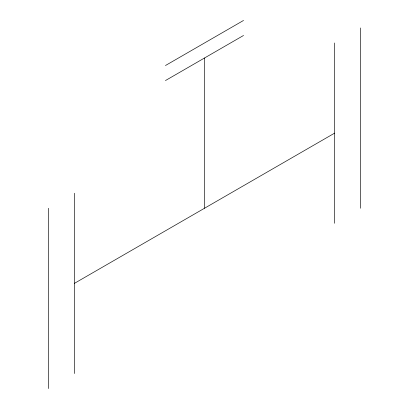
<?xml version="1.0" encoding="UTF-8"?>
<svg xmlns="http://www.w3.org/2000/svg" width="409" height="409" viewBox="0 0 409 409"><rect width="100%" height="100%" fill="white"/><g stroke="black" fill="none" stroke-linecap="round" stroke-linejoin="round"><path stroke-width="0.61" d="M165.466 65.522L243.534 20.45M165.466 80.547L243.534 35.476M74.382 283.381L334.618 133.135M360.641 27.96L360.641 208.258M334.618 42.986L334.618 223.278M204.5 58.012L204.5 208.258M74.382 193.232L74.382 373.524M48.359 208.258L48.359 388.55"/></g></svg>
